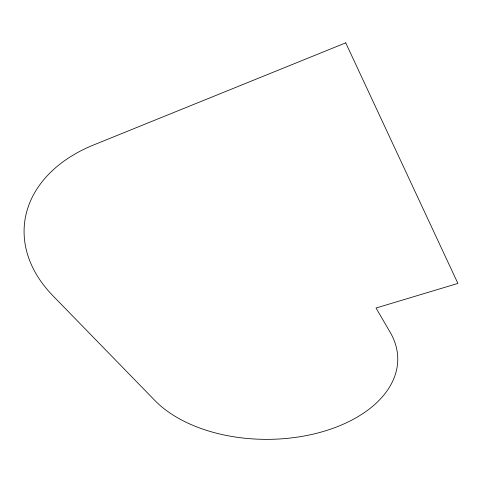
<?xml version="1.0" encoding="UTF-8"?>
<svg xmlns="http://www.w3.org/2000/svg" width="482" height="482" viewBox="0 0 482 482"><rect width="100%" height="100%" fill="white"/><g stroke="black" fill="none" stroke-linecap="round" stroke-linejoin="round"><path stroke-width="0.72" d="M345.733 42.85L93.55 144.992A152.143 106.835 5.7 0 0 52.827 295.659L154.867 400.488A130.622 79.958 -0.2 0 0 322.723 431.637A130.622 79.958 -0.2 0 0 390.173 332.285L376.026 308.028L457.9 283.422L345.733 42.85"/></g></svg>
